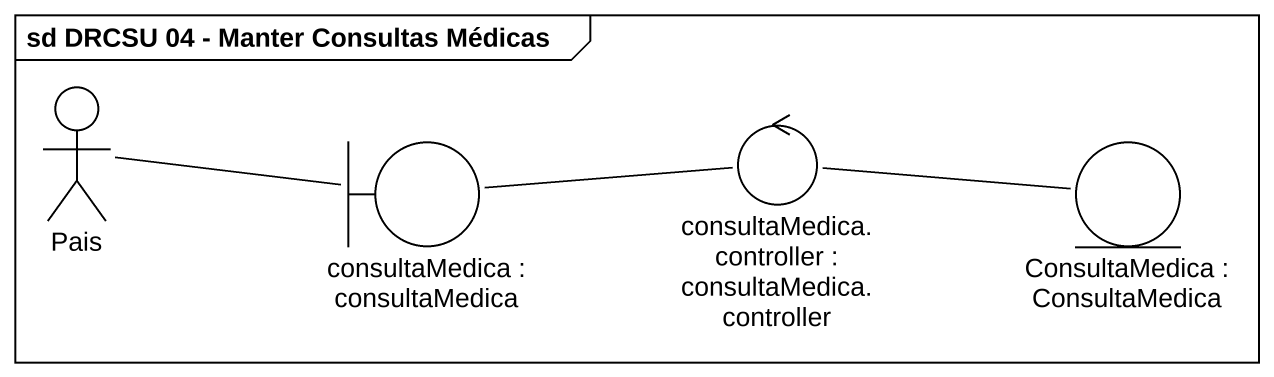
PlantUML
@startuml
mainframe sd DRCSU 04 - Manter Consultas Médicas
actor Pais
boundary "consultaMedica : consultaMedica" as consultaMedica
control "consultaMedica.controller : consultaMedica.controller" as consultaMedica_controller
entity "ConsultaMedica : ConsultaMedica" as ConsultaMedica
Pais -right- consultaMedica
consultaMedica -right- consultaMedica_controller
consultaMedica_controller -right- ConsultaMedica
@enduml
